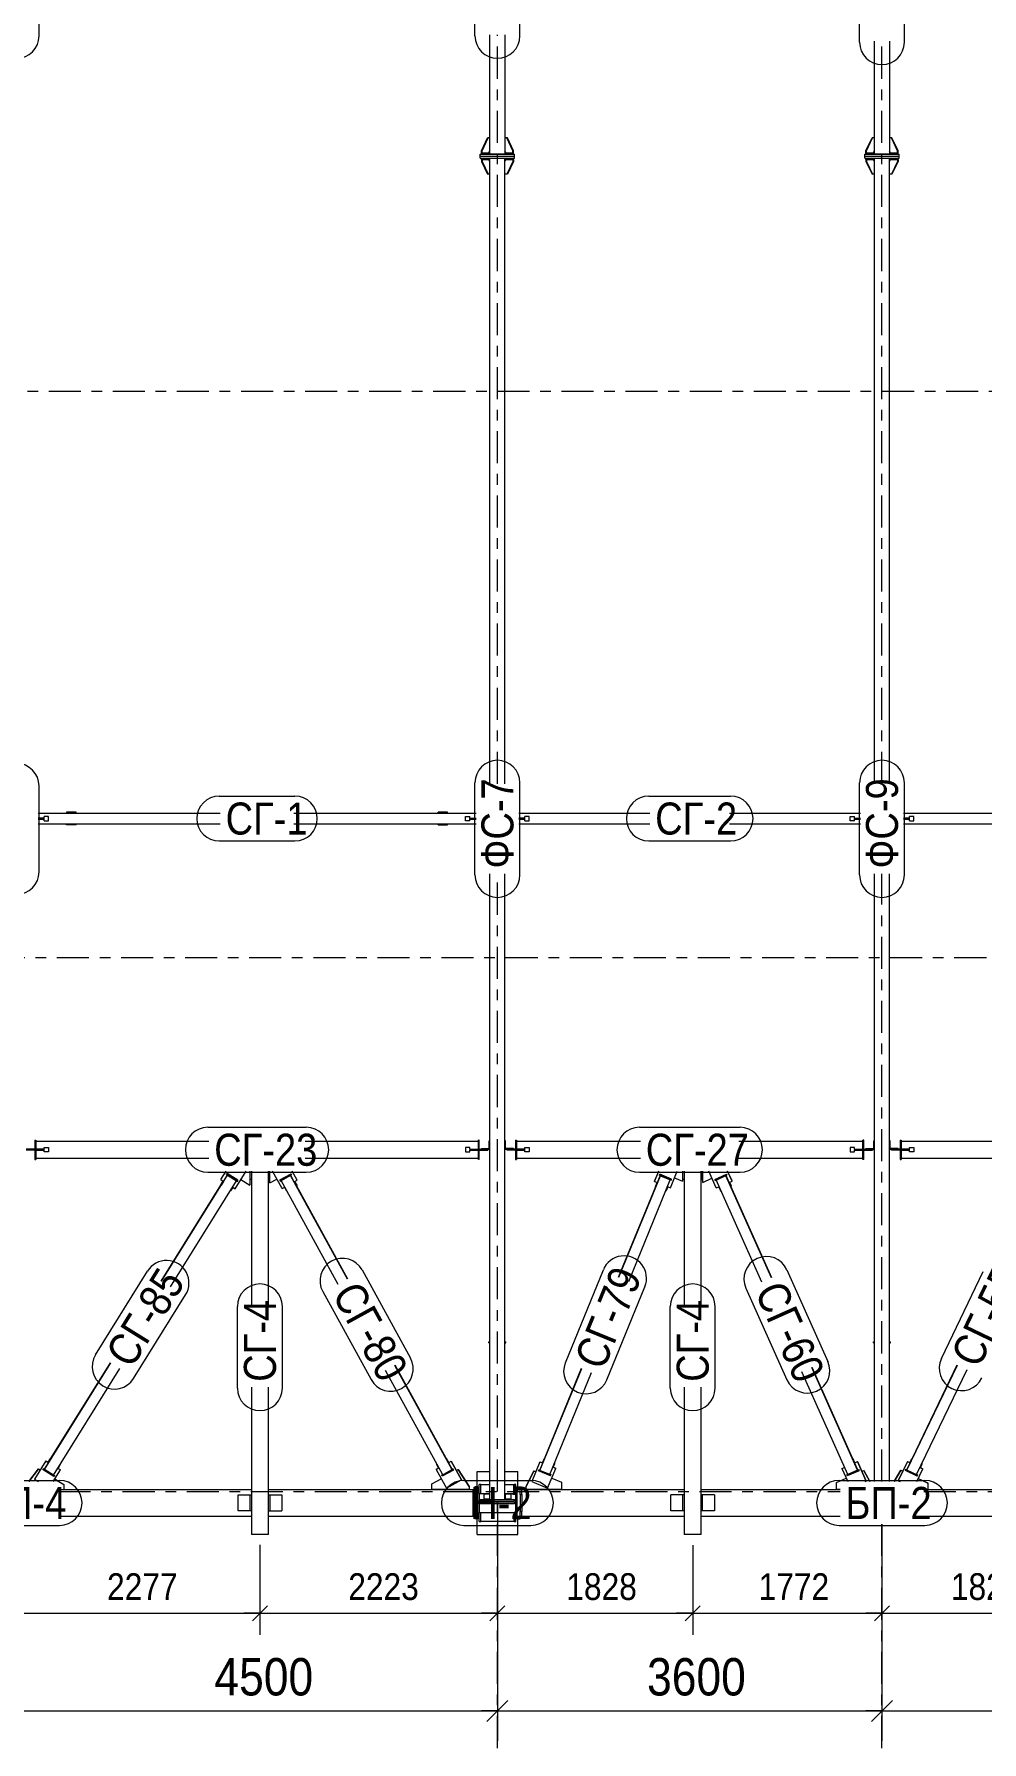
# Model space of a CAD drawing. Header units: millimetres. Extents: x -59 to 782, y -224 to 370.
# Drawn here: x 46.6 to 135.3, y -23.4 to 136.4 of the extents above; entities that cross this region are included whole.
import ezdxf

# ---------------------------------------------------------------- set-up
doc = ezdxf.new("R2010")
doc.units = ezdxf.units.MM
doc.linetypes.add('XKITLINE00', pattern=[0])
doc.linetypes.add('XKITLINE03', pattern=[6, 3, -1, 1, -1])
for name, color, linetype, lineweight in [('Part', 2, 'Continuous', 0), ('PartMark', 3, 'Continuous', 0), ('S-GRID', 1, 'Continuous', 0), ('Z-DIMENSIONS', 1, 'Continuous', 0)]:
    doc.layers.add(name, color=color, linetype=linetype, lineweight=lineweight)
doc.styles.add('GOST type A', font='ARIAL.TTF')

msp = doc.modelspace()

# ---------------------------------------------------------------- linework, layer by layer
at = {"layer": 'Part', "linetype": 'XKITLINE00', "lineweight": 0}
for p, q in [((89.3, 125.2), (89.3, 136.36)), ((90.7, 136.36), (90.7, 125.2)), ((125.3, 125.2), (125.3, 135.77)), ((126.7, 135.77), (126.7, 125.2)), ((88.5, 125.5), (89.07, 126.7)), ((88.56, 125.5), (89.12, 126.7)), ((89.3, 126.7), (89.07, 126.7)), ((90.93, 126.7), (90.7, 126.7)), ((91.44, 125.5), (90.88, 126.7)), ((91.5, 125.5), (90.93, 126.7)), ((124.5, 125.5), (125.07, 126.7)), ((124.56, 125.5), (125.12, 126.7)), ((125.3, 126.7), (125.07, 126.7)), ((126.93, 126.7), (126.7, 126.7)), ((127.44, 125.5), (126.88, 126.7)), ((127.5, 125.5), (126.93, 126.7)), ((88.4, 125.2), (88.4, 125.2)), ((88.4, 125), (88.4, 125.2)), ((88.4, 125.2), (89.3, 125.2)), ((88.4, 125.2), (91.6, 125.2)), ((88.4, 124.8), (88.4, 125)), ((88.4, 125), (91.6, 125)), ((88.4, 125), (91.6, 125)), ((88.4, 124.8), (91.6, 124.8)), ((88.5, 125.3), (88.5, 125.5)), ((88.5, 125.5), (88.56, 125.5)), ((88.5, 125.2), (88.5, 125.3)), ((88.5, 125.3), (89.3, 125.3)), ((88.5, 124.7), (88.5, 124.8)), ((88.5, 124.7), (89.3, 124.7)), ((88.5, 124.7), (88.5, 124.5)), ((88.56, 125.3), (88.56, 125.5)), ((88.56, 124.7), (88.56, 124.5)), ((89.19, 125.3), (89.3, 125.46)), ((89.3, 124.54), (89.19, 124.7)), ((90.7, 125.2), (89.3, 125.2)), ((89.3, 66.25), (89.3, 124.8)), ((90.81, 125.3), (90.7, 125.46)), ((90.7, 125.3), (91.5, 125.3)), ((90.7, 125.2), (91.6, 125.2)), ((90.7, 66.25), (90.7, 124.8)), ((90.7, 124.7), (91.5, 124.7)), ((90.7, 124.54), (90.81, 124.7)), ((91.44, 125.3), (91.44, 125.5)), ((91.44, 125.5), (91.5, 125.5)), ((91.44, 124.7), (91.44, 124.5)), ((91.5, 125.3), (91.5, 125.5)), ((91.5, 125.2), (91.5, 125.3)), ((91.5, 124.7), (91.5, 124.8)), ((91.5, 124.7), (91.5, 124.5)), ((91.6, 125.2), (91.6, 125.2)), ((91.6, 125), (91.6, 125.2)), ((91.6, 124.8), (91.6, 125)), ((124.4, 125.2), (124.4, 125.2)), ((124.4, 125), (124.4, 125.2)), ((124.4, 125.2), (125.3, 125.2)), ((124.4, 125.2), (127.6, 125.2)), ((124.4, 125), (127.6, 125)), ((124.4, 124.8), (124.4, 125)), ((124.4, 125), (127.6, 125)), ((124.4, 124.8), (127.6, 124.8)), ((124.5, 125.3), (124.5, 125.5)), ((124.5, 125.5), (124.56, 125.5)), ((124.5, 125.2), (124.5, 125.3)), ((124.5, 125.3), (125.3, 125.3)), ((124.5, 124.7), (124.5, 124.8)), ((124.5, 124.7), (125.3, 124.7)), ((124.5, 124.7), (124.5, 124.5)), ((124.56, 125.3), (124.56, 125.5)), ((124.56, 124.7), (124.56, 124.5)), ((125.19, 125.3), (125.3, 125.46)), ((125.3, 124.54), (125.19, 124.7)), ((126.7, 125.2), (125.3, 125.2)), ((125.3, 66.25), (125.3, 124.8)), ((126.81, 125.3), (126.7, 125.46)), ((126.7, 125.3), (127.5, 125.3)), ((126.7, 125.2), (127.6, 125.2)), ((126.7, 66.25), (126.7, 124.8)), ((126.7, 124.7), (127.5, 124.7)), ((126.7, 124.54), (126.81, 124.7)), ((127.44, 125.3), (127.44, 125.5)), ((127.44, 125.5), (127.5, 125.5)), ((127.44, 124.7), (127.44, 124.5)), ((127.5, 125.3), (127.5, 125.5)), ((127.5, 125.2), (127.5, 125.3)), ((127.5, 124.7), (127.5, 124.8)), ((127.5, 124.7), (127.5, 124.5)), ((127.6, 125.2), (127.6, 125.2)), ((127.6, 125), (127.6, 125.2)), ((127.6, 124.8), (127.6, 125)), ((88.5, 124.5), (88.56, 124.5)), ((88.5, 124.5), (89.07, 123.3)), ((88.56, 124.5), (89.12, 123.3)), ((89.3, 123.3), (89.07, 123.3)), ((90.93, 123.3), (90.7, 123.3)), ((91.44, 124.5), (90.88, 123.3)), ((91.5, 124.5), (90.93, 123.3)), ((91.44, 124.5), (91.5, 124.5)), ((124.5, 124.5), (124.56, 124.5)), ((124.5, 124.5), (125.07, 123.3)), ((124.56, 124.5), (125.12, 123.3)), ((125.3, 123.3), (125.07, 123.3)), ((126.93, 123.3), (126.7, 123.3)), ((127.44, 124.5), (126.88, 123.3)), ((127.5, 124.5), (126.93, 123.3)), ((127.44, 124.5), (127.5, 124.5)), ((47, 63.5), (64.06, 63.5)), ((47, 63.05), (47.58, 63.05)), ((47.58, 63.04), (47, 63.04)), ((47.58, 62.96), (47, 62.96)), ((47, 62.95), (47.58, 62.95)), ((47, 62.5), (64.06, 62.5)), ((47.98, 63.2), (47.58, 63.2)), ((47.58, 63.04), (47.58, 63.2)), ((47.58, 62.96), (47.58, 63.04)), ((47.58, 62.8), (47.58, 62.96)), ((47.58, 62.8), (47.98, 62.8)), ((47.98, 62.8), (47.98, 63.2)), ((50.56, 63.6), (49.66, 63.6)), ((49.66, 63.6), (49.66, 63.5)), ((49.66, 62.4), (49.66, 62.5)), ((50.56, 62.4), (49.66, 62.4)), ((50.51, 63.5), (50.51, 63.6)), ((50.51, 62.4), (50.51, 62.5)), ((50.56, 63.5), (50.56, 63.6)), ((50.56, 62.4), (50.56, 62.5)), ((70.94, 63.5), (88, 63.5)), ((70.94, 62.5), (88, 62.5)), ((85.34, 63.6), (84.44, 63.6)), ((84.44, 63.5), (84.44, 63.6)), ((84.44, 62.4), (84.44, 62.5)), ((84.44, 62.4), (85.34, 62.4)), ((84.49, 63.5), (84.49, 63.6)), ((84.49, 62.4), (84.49, 62.5)), ((85.34, 63.5), (85.34, 63.6)), ((85.34, 62.4), (85.34, 62.5)), ((87.02, 62.8), (87.02, 63.2)), ((87.02, 63.2), (87.42, 63.2)), ((87.42, 62.8), (87.02, 62.8)), ((87.42, 63.04), (87.42, 63.2)), ((87.42, 63.05), (88, 63.05)), ((87.42, 63.04), (87.42, 62.96)), ((87.42, 63.04), (88, 63.04)), ((87.42, 62.8), (87.42, 62.96)), ((87.42, 62.96), (88, 62.96)), ((87.42, 62.95), (88, 62.95)), ((92, 63.5), (104.27, 63.5)), ((92, 63.05), (92.58, 63.05)), ((92.58, 63.04), (92, 63.04)), ((92.58, 62.96), (92, 62.96)), ((92, 62.95), (92.58, 62.95)), ((92, 62.5), (104.27, 62.5)), ((92.98, 63.2), (92.58, 63.2)), ((92.58, 63.04), (92.58, 63.2)), ((92.58, 62.96), (92.58, 63.04)), ((92.58, 62.8), (92.58, 62.96)), ((92.58, 62.8), (92.98, 62.8)), ((92.98, 62.8), (92.98, 63.2)), ((111.73, 63.5), (124, 63.5)), ((111.73, 62.5), (124, 62.5)), ((123.02, 62.8), (123.02, 63.2)), ((123.02, 63.2), (123.42, 63.2)), ((123.42, 62.8), (123.02, 62.8)), ((123.42, 63.04), (123.42, 63.2)), ((123.42, 63.05), (124, 63.05)), ((123.42, 63.04), (123.42, 62.96)), ((123.42, 63.04), (124, 63.04)), ((123.42, 62.96), (124, 62.96)), ((123.42, 62.8), (123.42, 62.96)), ((123.42, 62.95), (124, 62.95)), ((128, 63.5), (140.27, 63.5)), ((128, 63.05), (128.58, 63.05)), ((128.58, 63.04), (128, 63.04)), ((128.58, 62.96), (128, 62.96)), ((128, 62.95), (128.58, 62.95)), ((128, 62.5), (140.27, 62.5)), ((128.98, 63.2), (128.58, 63.2)), ((128.58, 63.04), (128.58, 63.2)), ((128.58, 62.96), (128.58, 63.04)), ((128.58, 62.8), (128.58, 62.96)), ((128.58, 62.8), (128.98, 62.8)), ((128.98, 62.8), (128.98, 63.2)), ((89.3, -0.74), (89.3, 57.82)), ((90.7, -0.74), (90.7, 57.82)), ((125.3, 0.94), (125.3, 57.82)), ((126.7, 0.94), (126.7, 57.82)), ((47.58, 32.04), (45.9, 32.04)), ((46.7, 32.9), (46.7, 32.04)), ((46.7, 32.9), (46.78, 32.9)), ((46.7, 32.04), (46.78, 32.04)), ((46.78, 32.9), (46.78, 32.04)), ((46.78, 32.8), (62.99, 32.8)), ((46.78, 32.05), (47.58, 32.05)), ((47.58, 32.2), (47.98, 32.2)), ((47.58, 32.04), (47.58, 32.2)), ((47.58, 31.96), (47.58, 32.04)), ((47.98, 32.2), (47.98, 31.8)), ((72.01, 32.8), (88.22, 32.8)), ((87.42, 32.2), (87.02, 32.2)), ((87.02, 32.2), (87.02, 31.8)), ((87.42, 32.04), (87.42, 32.2)), ((87.42, 32.05), (88.22, 32.05)), ((87.42, 32.04), (87.42, 31.96)), ((87.42, 32.04), (89.1, 32.04)), ((88.3, 32.9), (88.22, 32.9)), ((88.22, 32.04), (88.22, 32.9)), ((88.3, 32.04), (88.22, 32.04)), ((88.3, 32.04), (88.3, 32.9)), ((88.5, 32.04), (88.5, 32.11)), ((88.5, 32.11), (89.23, 32.11)), ((89.1, 32.04), (89.3, 32.04)), ((89.1, 32.04), (89.1, 31.96)), ((89.23, 32.11), (89.23, 32.84)), ((89.23, 32.84), (89.3, 32.84)), ((90.77, 32.84), (90.7, 32.84)), ((90.7, 32.04), (90.9, 32.04)), ((90.77, 32.11), (90.77, 32.84)), ((91.5, 32.11), (90.77, 32.11)), ((92.58, 32.04), (90.9, 32.04)), ((90.9, 31.96), (90.9, 32.04)), ((91.5, 32.04), (91.5, 32.11)), ((91.7, 32.9), (91.7, 32.04)), ((91.7, 32.9), (91.78, 32.9)), ((91.7, 32.04), (91.78, 32.04)), ((91.78, 32.9), (91.78, 32.04)), ((91.78, 32.8), (103.39, 32.8)), ((91.78, 32.05), (92.58, 32.05)), ((92.58, 32.2), (92.98, 32.2)), ((92.58, 32.04), (92.58, 32.2)), ((92.58, 31.96), (92.58, 32.04)), ((92.98, 32.2), (92.98, 31.8)), ((112.61, 32.8), (124.22, 32.8)), ((123.42, 32.2), (123.02, 32.2)), ((123.02, 32.2), (123.02, 31.8)), ((123.42, 32.04), (123.42, 32.2)), ((123.42, 32.05), (124.22, 32.05)), ((123.42, 32.04), (123.42, 31.96)), ((123.42, 32.04), (125.1, 32.04)), ((124.3, 32.9), (124.22, 32.9)), ((124.22, 32.04), (124.22, 32.9)), ((124.3, 32.04), (124.22, 32.04)), ((124.3, 32.04), (124.3, 32.9)), ((124.5, 32.04), (124.5, 32.11)), ((124.5, 32.11), (125.23, 32.11)), ((125.1, 32.04), (125.3, 32.04)), ((125.1, 32.04), (125.1, 31.96)), ((125.23, 32.11), (125.23, 32.84)), ((125.23, 32.84), (125.3, 32.84)), ((126.77, 32.84), (126.7, 32.84)), ((126.7, 32.04), (126.9, 32.04)), ((126.77, 32.11), (126.77, 32.84)), ((127.5, 32.11), (126.77, 32.11)), ((128.58, 32.04), (126.9, 32.04)), ((126.9, 31.96), (126.9, 32.04)), ((127.5, 32.04), (127.5, 32.11)), ((127.7, 32.9), (127.7, 32.04)), ((127.7, 32.9), (127.78, 32.9)), ((127.7, 32.04), (127.78, 32.04)), ((127.78, 32.9), (127.78, 32.04)), ((127.78, 32.8), (139.39, 32.8)), ((127.78, 32.05), (128.58, 32.05)), ((128.58, 32.2), (128.98, 32.2)), ((128.58, 32.04), (128.58, 32.2)), ((128.58, 31.96), (128.58, 32.04)), ((128.98, 32.2), (128.98, 31.8)), ((47.58, 31.96), (45.9, 31.96)), ((46.7, 31.96), (46.7, 31.1)), ((46.7, 31.96), (46.78, 31.96)), ((46.7, 31.1), (46.78, 31.1)), ((46.78, 31.96), (46.78, 31.1)), ((46.78, 31.95), (47.58, 31.95)), ((46.78, 31.2), (62.99, 31.2)), ((47.58, 31.8), (47.58, 31.96)), ((47.98, 31.8), (47.58, 31.8)), ((72.01, 31.2), (88.22, 31.2)), ((87.02, 31.8), (87.42, 31.8)), ((87.42, 31.8), (87.42, 31.96)), ((87.42, 31.96), (89.1, 31.96)), ((87.42, 31.95), (88.22, 31.95)), ((88.3, 31.96), (88.22, 31.96)), ((88.22, 31.1), (88.22, 31.96)), ((88.3, 31.1), (88.22, 31.1)), ((88.3, 31.1), (88.3, 31.96)), ((92.58, 31.96), (90.9, 31.96)), ((91.7, 31.96), (91.7, 31.1)), ((91.7, 31.96), (91.78, 31.96)), ((91.7, 31.1), (91.78, 31.1)), ((91.78, 31.96), (91.78, 31.1)), ((91.78, 31.95), (92.58, 31.95)), ((91.78, 31.2), (103.39, 31.2)), ((92.58, 31.8), (92.58, 31.96)), ((92.98, 31.8), (92.58, 31.8)), ((112.61, 31.2), (124.22, 31.2)), ((123.02, 31.8), (123.42, 31.8)), ((123.42, 31.8), (123.42, 31.96)), ((123.42, 31.96), (125.1, 31.96)), ((123.42, 31.95), (124.22, 31.95)), ((124.3, 31.96), (124.22, 31.96)), ((124.22, 31.1), (124.22, 31.96)), ((124.3, 31.1), (124.22, 31.1)), ((124.3, 31.1), (124.3, 31.96)), ((128.58, 31.96), (126.9, 31.96)), ((127.7, 31.96), (127.7, 31.1)), ((127.7, 31.96), (127.78, 31.96)), ((127.7, 31.1), (127.78, 31.1)), ((127.78, 31.96), (127.78, 31.1)), ((127.78, 31.95), (128.58, 31.95)), ((127.78, 31.2), (139.39, 31.2)), ((128.58, 31.8), (128.58, 31.96)), ((128.98, 31.8), (128.58, 31.8)), ((58.56, 19.7), (64.73, 29.62)), ((59.41, 19.17), (65.58, 29.09)), ((64.1, 29.2), (64.6, 30)), ((64.1, 29.2), (64.6, 30)), ((64.1, 29.2), (64.35, 29.04)), ((64.1, 29.2), (64.1, 29.2)), ((64.31, 29.06), (64.11, 28.74)), ((64.11, 28.71), (64.32, 29.05)), ((64.35, 29.03), (64.14, 28.69)), ((64.32, 29.06), (64.32, 29.05)), ((64.32, 29.05), (64.35, 29.03)), ((64.35, 29.04), (64.72, 29.63)), ((64.35, 29.03), (64.35, 29.04)), ((64.65, 29.7), (64.69, 29.77)), ((64.69, 29.74), (64.65, 29.67)), ((64.65, 29.67), (64.65, 29.7)), ((64.65, 29.67), (65.67, 29.04)), ((65.71, 29.14), (64.69, 29.77)), ((64.69, 29.77), (64.69, 29.74)), ((64.69, 29.74), (65.71, 29.11)), ((65.46, 28.35), (66.48, 30)), ((65.67, 29.04), (65.71, 29.11)), ((65.71, 29.11), (65.71, 29.14)), ((65.99, 29.21), (66.84, 28.68)), ((66.84, 30), (66.84, 28.68)), ((66.85, 29.2), (66.85, 30)), ((66.97, 29.2), (66.85, 29.2)), ((66.97, 30), (66.97, 17.24)), ((68.57, 17.24), (68.57, 30)), ((68.57, 29.2), (68.69, 29.2)), ((68.69, 29.2), (68.69, 30)), ((68.71, 28.9), (68.71, 30)), ((68.71, 28.9), (69.36, 29.25)), ((69.84, 28.38), (68.95, 30)), ((69.63, 29.17), (70.69, 29.75)), ((69.63, 29.14), (70.69, 29.71)), ((69.63, 29.17), (69.63, 29.14)), ((69.63, 29.14), (69.67, 29.07)), ((69.67, 29.07), (70.73, 29.64)), ((75.09, 19.4), (69.76, 29.12)), ((75.97, 19.88), (70.64, 29.6)), ((70.98, 29), (70.65, 29.6)), ((70.69, 29.71), (70.69, 29.75)), ((70.69, 29.75), (70.73, 29.68)), ((70.73, 29.64), (70.69, 29.71)), ((70.73, 29.64), (70.73, 29.68)), ((71.25, 29.15), (70.78, 30)), ((71.25, 29.14), (70.78, 30)), ((70.98, 29), (71.25, 29.14)), ((70.98, 28.99), (71.02, 29.01)), ((70.98, 29), (70.98, 28.99)), ((70.98, 28.99), (71.18, 28.64)), ((71.02, 29.02), (71.21, 28.68)), ((71.02, 29.01), (71.02, 29.02)), ((71.21, 28.66), (71.02, 29.01)), ((71.25, 29.14), (71.25, 29.15)), ((101.37, 20.06), (105.26, 29.56)), ((102.3, 19.68), (106.18, 29.19)), ((104.71, 29.04), (105.1, 30)), ((104.71, 29.05), (105.1, 30)), ((104.71, 29.05), (104.71, 29.04)), ((104.71, 29.04), (104.99, 28.93)), ((104.94, 28.95), (104.8, 28.59)), ((104.8, 28.57), (104.95, 28.94)), ((104.99, 28.92), (104.84, 28.55)), ((104.95, 28.95), (104.95, 28.94)), ((104.95, 28.94), (104.99, 28.92)), ((104.99, 28.93), (105.25, 29.57)), ((104.99, 28.92), (104.99, 28.93)), ((105.02, 30), (105.09, 29.97)), ((105.17, 29.63), (105.2, 29.71)), ((105.2, 29.68), (105.17, 29.6)), ((105.17, 29.6), (105.17, 29.63)), ((105.17, 29.6), (106.28, 29.15)), ((106.31, 29.26), (105.2, 29.71)), ((105.2, 29.71), (105.2, 29.68)), ((105.2, 29.68), (106.31, 29.22)), ((106.19, 28.44), (106.83, 30)), ((106.28, 29.15), (106.31, 29.22)), ((106.31, 29.22), (106.31, 29.26)), ((106.57, 29.37), (107.34, 29.06)), ((107.34, 30), (107.34, 29.06)), ((107.35, 29.2), (107.35, 30)), ((107.47, 29.2), (107.35, 29.2)), ((107.47, 30), (107.47, 17.24)), ((109.07, 17.24), (109.07, 30)), ((109.07, 29.2), (109.19, 29.2)), ((109.19, 29.2), (109.19, 30)), ((109.22, 28.95), (109.22, 30)), ((109.22, 28.95), (110.08, 29.33)), ((110.49, 28.42), (109.79, 30)), ((110.35, 29.23), (111.45, 29.72)), ((110.35, 29.2), (111.45, 29.69)), ((110.35, 29.23), (110.35, 29.2)), ((110.35, 29.2), (110.38, 29.12)), ((110.38, 29.12), (111.48, 29.61)), ((114.75, 19.6), (110.48, 29.17)), ((115.67, 20.01), (111.39, 29.57)), ((111.68, 28.95), (111.4, 29.58)), ((111.45, 29.69), (111.45, 29.72)), ((111.45, 29.72), (111.48, 29.65)), ((111.48, 29.61), (111.45, 29.69)), ((111.48, 29.61), (111.48, 29.65)), ((111.96, 29.08), (111.54, 30)), ((111.96, 29.07), (111.54, 30)), ((111.55, 29.99), (111.58, 30)), ((111.68, 28.95), (111.96, 29.07)), ((111.68, 28.94), (111.72, 28.96)), ((111.68, 28.95), (111.68, 28.94)), ((111.68, 28.94), (111.84, 28.57)), ((111.72, 28.97), (111.88, 28.61)), ((111.88, 28.59), (111.72, 28.96)), ((111.72, 28.96), (111.72, 28.96)), ((111.96, 29.07), (111.96, 29.08)), ((58.53, 19.71), (64.12, 28.7)), ((64.11, 28.74), (64.11, 28.71)), ((64.11, 28.71), (64.14, 28.69)), ((65, 28.16), (65.03, 28.14)), ((65.24, 28.48), (65.03, 28.14)), ((65.21, 28.5), (65.24, 28.48)), ((65.22, 28.51), (65.46, 28.35)), ((65.24, 28.48), (65.24, 28.49)), ((69.84, 28.38), (70.1, 28.51)), ((70.07, 28.49), (70.1, 28.51)), ((70.07, 28.5), (70.07, 28.49)), ((70.07, 28.49), (70.26, 28.14)), ((70.26, 28.14), (70.29, 28.16)), ((71.18, 28.64), (71.21, 28.66)), ((76, 19.9), (71.19, 28.65)), ((71.21, 28.68), (71.21, 28.66)), ((101.35, 20.07), (104.82, 28.56)), ((104.8, 28.59), (104.8, 28.57)), ((104.8, 28.57), (104.84, 28.55)), ((105.77, 28.17), (105.8, 28.16)), ((105.95, 28.53), (105.8, 28.16)), ((105.92, 28.55), (106.19, 28.44)), ((105.92, 28.54), (105.95, 28.53)), ((105.95, 28.53), (105.95, 28.54)), ((110.49, 28.42), (110.76, 28.54)), ((110.73, 28.52), (110.76, 28.53)), ((110.73, 28.52), (110.89, 28.15)), ((110.73, 28.52), (110.73, 28.52)), ((110.89, 28.15), (110.92, 28.16)), ((111.84, 28.57), (111.88, 28.59)), ((115.69, 20.02), (111.86, 28.58)), ((111.88, 28.61), (111.88, 28.59)), ((89.2, 13.93), (89.2, 14.01)), ((89.2, 14.01), (89.3, 14.01)), ((89.2, 13.93), (89.3, 13.93)), ((90.7, 14.01), (90.8, 14.01)), ((90.7, 13.93), (90.8, 13.93)), ((90.8, 13.93), (90.8, 14.01)), ((125.2, 13.93), (125.2, 14.01)), ((125.2, 14.01), (125.3, 14.01)), ((125.2, 13.93), (125.3, 13.93)), ((126.7, 14.01), (126.8, 14.01)), ((126.7, 13.93), (126.8, 13.93)), ((126.8, 13.93), (126.8, 14.01)), ((47.6, 2.08), (53.8, 12.05)), ((48.18, 3.07), (53.78, 12.06)), ((48.45, 1.55), (54.65, 11.52)), ((84.88, 1.57), (79.52, 11.33)), ((85.75, 2.05), (80.4, 11.82)), ((85.22, 3.07), (80.42, 11.83)), ((93.98, 1.98), (97.89, 11.54)), ((94.4, 3.06), (97.87, 11.55)), ((122.81, 1.59), (118.51, 11.21)), ((123.72, 2), (119.42, 11.62)), ((123.27, 3.07), (119.45, 11.63)), ((128.34, 2.02), (133.06, 11.85)), ((128.81, 3.07), (133.04, 11.86)), ((129.24, 1.59), (133.96, 11.42)), ((66.97, 9.78), (66.97, -3.97)), ((68.57, -3.97), (68.57, 9.78)), ((94.91, 1.6), (98.82, 11.16)), ((107.47, 9.78), (107.47, -3.97)), ((109.07, -3.97), (109.07, 9.78)), ((47.03, 2.14), (46.15, 0.94)), ((46.15, 0.94), (47.03, 2.13)), ((47.73, 2.88), (46.67, 1.18)), ((47.73, 2.87), (46.67, 1.17)), ((47.03, 2.14), (47.2, 2.03)), ((47.03, 2.13), (47.03, 2.14)), ((47.03, 2.13), (47.2, 2.03)), ((47.48, 2.09), (47.52, 2.15)), ((47.48, 2.05), (47.52, 2.12)), ((47.48, 2.05), (47.48, 2.09)), ((48.49, 1.42), (47.48, 2.05)), ((47.52, 2.12), (47.52, 2.15)), ((47.52, 2.15), (47.6, 2.1)), ((48.54, 1.49), (47.52, 2.12)), ((47.6, 2.1), (47.98, 2.71)), ((47.6, 2.1), (47.6, 2.08)), ((47.6, 2.08), (48.45, 1.55)), ((47.73, 2.88), (47.95, 2.74)), ((47.73, 2.87), (47.73, 2.88)), ((47.73, 2.87), (47.95, 2.73)), ((47.95, 2.75), (48.16, 3.09)), ((48.16, 3.06), (47.95, 2.72)), ((47.95, 2.72), (47.95, 2.75)), ((47.95, 2.72), (47.98, 2.7)), ((47.98, 2.7), (48.19, 3.04)), ((48.19, 3.07), (48.16, 3.09)), ((48.16, 3.09), (48.16, 3.06)), ((48.19, 3.04), (48.16, 3.06)), ((48.19, 3.04), (48.19, 3.07)), ((48.41, 0.94), (49.09, 2.03)), ((48.84, 2.17), (48.87, 2.16)), ((48.87, 2.16), (49.08, 2.5)), ((48.87, 2.17), (49.09, 2.03)), ((48.87, 2.16), (49.09, 2.03)), ((49.08, 2.5), (49.05, 2.51)), ((49.08, 2.52), (49.06, 2.53)), ((49.08, 2.5), (49.08, 2.52)), ((49.09, 2.03), (49.09, 2.03)), ((84.27, 2.08), (84.49, 2.21)), ((84.27, 2.09), (84.49, 2.21)), ((84.27, 2.09), (84.27, 2.08)), ((84.27, 2.08), (85.23, 0.33)), ((84.3, 2.57), (84.32, 2.58)), ((84.3, 2.57), (84.3, 2.55)), ((84.3, 2.55), (84.33, 2.56)), ((84.3, 2.55), (84.5, 2.2)), ((84.5, 2.2), (84.52, 2.21)), ((85.84, 2.09), (84.79, 1.52)), ((85.88, 2.02), (84.83, 1.45)), ((85.75, 2.05), (84.88, 1.57)), ((85.22, 3.07), (85.25, 3.09)), ((85.25, 3.07), (85.22, 3.05)), ((85.22, 3.07), (85.22, 3.05)), ((85.22, 3.05), (85.41, 2.7)), ((85.44, 2.74), (85.25, 3.09)), ((85.25, 3.09), (85.25, 3.07)), ((85.44, 2.72), (85.25, 3.07)), ((85.44, 2.72), (85.41, 2.7)), ((85.41, 2.7), (85.75, 2.08)), ((85.44, 2.73), (85.67, 2.85)), ((85.44, 2.73), (85.67, 2.85)), ((85.44, 2.74), (85.44, 2.72)), ((85.67, 2.85), (85.67, 2.85)), ((86.63, 1.1), (85.67, 2.85)), ((85.67, 2.85), (86.63, 1.1)), ((85.75, 2.08), (85.84, 2.12)), ((85.75, 2.08), (85.75, 2.05)), ((85.88, 2.05), (85.84, 2.12)), ((85.84, 2.12), (85.84, 2.09)), ((85.88, 2.02), (85.84, 2.09)), ((85.88, 2.02), (85.88, 2.05)), ((86.15, 1.98), (86.33, 2.08)), ((86.15, 1.98), (86.33, 2.08)), ((87.36, 0.49), (86.33, 2.08)), ((86.33, 2.08), (86.33, 2.08)), ((86.33, 2.08), (87.36, 0.49)), ((88.1, 0.44), (88.1, 1.88)), ((88.1, 1.88), (89.3, 1.88)), ((90.7, 1.88), (91.9, 1.88)), ((91.9, 0.44), (91.9, 1.88)), ((93.41, 1.94), (92.7, 0.49)), ((92.7, 0.49), (93.41, 1.94)), ((93.98, 2.79), (93.22, 0.94)), ((93.98, 2.78), (93.22, 0.94)), ((93.41, 1.94), (93.6, 1.87)), ((93.41, 1.94), (93.41, 1.94)), ((93.41, 1.94), (93.6, 1.86)), ((93.86, 1.97), (93.89, 2.04)), ((93.86, 1.94), (93.89, 2.01)), ((93.86, 1.94), (93.86, 1.97)), ((94.97, 1.48), (93.86, 1.94)), ((93.89, 2.01), (93.89, 2.04)), ((93.89, 2.04), (93.98, 2.01)), ((95, 1.56), (93.89, 2.01)), ((93.98, 2.79), (94.22, 2.69)), ((93.98, 2.78), (93.98, 2.79)), ((93.98, 2.78), (94.22, 2.69)), ((93.98, 2), (94.25, 2.66)), ((93.98, 2), (93.98, 1.98)), ((93.98, 1.98), (94.91, 1.6)), ((94.22, 2.7), (94.37, 3.07)), ((94.37, 3.05), (94.22, 2.68)), ((94.22, 2.68), (94.22, 2.7)), ((94.22, 2.68), (94.25, 2.66)), ((94.25, 2.66), (94.41, 3.03)), ((94.41, 3.05), (94.37, 3.07)), ((94.37, 3.07), (94.37, 3.05)), ((94.41, 3.03), (94.37, 3.05)), ((94.41, 3.03), (94.41, 3.05)), ((94.7, 0.33), (95.46, 2.18)), ((94.92, 1.62), (95, 1.59)), ((95.19, 2.28), (95.22, 2.27)), ((95.22, 2.27), (95.37, 2.64)), ((95.22, 2.28), (95.46, 2.18)), ((95.22, 2.28), (95.46, 2.19)), ((95.37, 2.64), (95.34, 2.65)), ((95.37, 2.66), (95.35, 2.67)), ((95.37, 2.64), (95.37, 2.66)), ((95.46, 2.18), (95.46, 2.19)), ((122.24, 2.15), (122.48, 2.26)), ((122.24, 2.16), (122.48, 2.26)), ((122.24, 2.16), (122.24, 2.15)), ((122.24, 2.15), (122.79, 0.94)), ((122.32, 2.64), (122.34, 2.65)), ((122.32, 2.64), (122.32, 2.62)), ((122.32, 2.62), (122.35, 2.63)), ((122.32, 2.62), (122.48, 2.25)), ((122.48, 2.25), (122.51, 2.26)), ((123.82, 2.04), (122.72, 1.55)), ((122.72, 1.58), (122.8, 1.62)), ((123.85, 1.96), (122.75, 1.47)), ((123.72, 2), (122.81, 1.59)), ((123.27, 3.06), (123.3, 3.08)), ((123.3, 3.06), (123.27, 3.04)), ((123.27, 3.06), (123.27, 3.04)), ((123.27, 3.04), (123.43, 2.67)), ((123.47, 2.71), (123.3, 3.08)), ((123.3, 3.08), (123.3, 3.06)), ((123.47, 2.69), (123.3, 3.06)), ((123.47, 2.69), (123.43, 2.67)), ((123.43, 2.68), (123.72, 2.03)), ((123.47, 2.7), (123.7, 2.81)), ((123.47, 2.7), (123.7, 2.81)), ((123.47, 2.71), (123.47, 2.69)), ((123.7, 2.81), (123.7, 2.81)), ((124.52, 0.98), (123.7, 2.81)), ((123.7, 2.81), (124.52, 0.99)), ((123.72, 2.03), (123.82, 2.07)), ((123.72, 2.03), (123.72, 2)), ((123.85, 2), (123.82, 2.07)), ((123.82, 2.07), (123.82, 2.04)), ((123.85, 1.96), (123.82, 2.04)), ((123.85, 1.96), (123.85, 2)), ((124.11, 1.9), (124.3, 1.99)), ((124.11, 1.9), (124.3, 1.98)), ((124.86, 0.94), (124.3, 1.99)), ((124.3, 1.99), (124.3, 1.98)), ((124.3, 1.98), (124.85, 0.94)), ((127.77, 2.02), (127.15, 0.94)), ((127.15, 0.94), (127.77, 2.01)), ((128.38, 2.83), (127.51, 1.03)), ((128.38, 2.82), (127.51, 1.02)), ((127.77, 2.02), (127.95, 1.93)), ((127.77, 2.01), (127.77, 2.02)), ((127.77, 2.01), (127.95, 1.93)), ((128.21, 2.02), (128.25, 2.09)), ((128.21, 1.98), (128.25, 2.05)), ((128.21, 1.98), (128.21, 2.02)), ((129.29, 1.46), (128.21, 1.98)), ((128.25, 2.05), (128.25, 2.09)), ((128.25, 2.09), (128.34, 2.04)), ((129.33, 1.54), (128.25, 2.05)), ((128.34, 2.04), (128.65, 2.69)), ((128.34, 2.04), (128.34, 2.02)), ((128.34, 2.02), (129.24, 1.59)), ((128.38, 2.83), (128.61, 2.71)), ((128.38, 2.82), (128.38, 2.83)), ((128.38, 2.82), (128.61, 2.71)), ((128.61, 2.72), (128.79, 3.08)), ((128.79, 3.06), (128.61, 2.7)), ((128.61, 2.7), (128.61, 2.72)), ((128.61, 2.7), (128.65, 2.68)), ((128.65, 2.68), (128.82, 3.04)), ((128.82, 3.07), (128.79, 3.08)), ((128.79, 3.08), (128.79, 3.06)), ((128.82, 3.04), (128.79, 3.06)), ((128.82, 3.04), (128.82, 3.07)), ((129.25, 0.94), (129.82, 2.13)), ((129.25, 1.61), (129.33, 1.57)), ((129.56, 2.25), (129.59, 2.23)), ((129.59, 2.23), (129.76, 2.59)), ((129.59, 2.25), (129.82, 2.14)), ((129.59, 2.24), (129.82, 2.13)), ((129.76, 2.59), (129.73, 2.61)), ((129.76, 2.62), (129.74, 2.63)), ((129.76, 2.59), (129.76, 2.62)), ((129.82, 2.13), (129.82, 2.14)), ((46.67, 1.17), (46.67, 1.18)), ((46.67, 1.17), (47.05, 0.94)), ((48.46, 1.57), (48.54, 1.52)), ((48.49, 1.42), (48.54, 1.49)), ((48.54, 1.52), (48.54, 1.49)), ((48.56, 1.19), (49.41, 0.66)), ((48.56, 1.18), (49.41, 0.66)), ((48.92, 0.19), (66.97, 0.19)), ((49.41, 0.66), (49.41, 0.66)), ((49.41, 0.66), (49.41, 0.19)), ((68.57, 0.19), (87.72, 0.19)), ((83.87, 0.74), (84.74, 1.21)), ((83.87, 0.73), (84.75, 1.21)), ((83.87, 0.73), (83.87, 0.74)), ((83.87, 0.19), (83.87, 0.73)), ((87.36, 0.19), (83.87, 0.19)), ((84.79, 1.55), (84.87, 1.59)), ((84.79, 1.52), (84.79, 1.55)), ((84.83, 1.45), (84.79, 1.52)), ((85.23, 0.33), (86.63, 1.1)), ((86.63, 1.1), (86.63, 1.1)), ((87.36, 0.49), (87.36, 0.49)), ((87.36, 0.49), (87.36, 0.19)), ((87.72, -0.26), (87.72, 0.19)), ((88.18, 0.44), (87.88, 0.44)), ((87.88, -0.26), (87.88, 0.44)), ((88.18, -2.56), (88.18, 0.44)), ((88.44, 0.68), (88.29, 0.68)), ((88.29, -0.16), (88.29, 0.68)), ((88.44, -0.16), (88.44, 0.68)), ((88.45, 0.68), (89.3, 0.68)), ((88.45, -0.16), (88.45, 0.68)), ((90.7, 0.68), (91.55, 0.68)), ((91.55, -0.16), (91.55, 0.68)), ((91.71, 0.68), (91.56, 0.68)), ((91.56, 0.68), (91.56, -0.16)), ((91.71, -0.16), (91.71, 0.68)), ((91.82, 0.44), (91.82, -2.56)), ((91.82, 0.44), (92.12, 0.44)), ((92.12, -0.26), (92.12, 0.44)), ((92.28, 0.19), (107.47, 0.19)), ((92.28, -0.26), (92.28, 0.19)), ((92.7, 0.49), (92.7, 0.49)), ((92.7, 0.19), (92.7, 0.49)), ((96.01, 0.19), (92.7, 0.19)), ((93.22, 0.94), (94.7, 0.33)), ((93.22, 0.94), (93.22, 0.94)), ((94.97, 1.48), (95, 1.56)), ((95, 1.59), (95, 1.56)), ((95.08, 1.26), (96.01, 0.89)), ((95.08, 1.26), (96.01, 0.88)), ((96.01, 0.88), (96.01, 0.89)), ((96.01, 0.88), (96.01, 0.19)), ((109.07, 0.19), (122.08, 0.19)), ((121.74, 0.85), (122.65, 1.25)), ((121.74, 0.84), (122.65, 1.25)), ((121.74, 0.84), (121.74, 0.85)), ((121.74, 0.19), (121.74, 0.84)), ((122.08, 0.19), (121.74, 0.19)), ((122.72, 1.55), (122.72, 1.58)), ((122.75, 1.47), (122.72, 1.55)), ((124.42, 0.94), (124.52, 0.98)), ((124.52, 0.98), (124.52, 0.99)), ((127.51, 1.02), (127.51, 1.03)), ((127.51, 1.02), (127.69, 0.94)), ((129.29, 1.46), (129.33, 1.54)), ((129.33, 1.57), (129.33, 1.54)), ((129.39, 1.24), (130.29, 0.81)), ((129.39, 1.24), (130.29, 0.8)), ((129.92, 0.19), (143.47, 0.19)), ((130.29, 0.19), (129.92, 0.19)), ((130.29, 0.8), (130.29, 0.81)), ((130.29, 0.8), (130.29, 0.19)), ((65.72, -1.81), (65.72, -0.31)), ((65.72, -0.31), (66.97, -0.31)), ((66.85, -1.81), (66.85, -0.31)), ((68.57, -0.31), (68.69, -0.31)), ((68.69, -0.31), (68.69, -1.81)), ((68.69, -0.31), (69.82, -0.31)), ((69.82, -0.31), (69.82, -1.81)), ((87.88, -0.26), (87.72, -0.26)), ((87.72, -1.86), (87.72, -0.26)), ((87.88, -1.86), (87.88, -0.26)), ((88.18, -0.06), (88.29, -0.06)), ((88.29, -0.16), (89.3, -0.16)), ((88.29, -0.16), (88.29, -1.96)), ((88.4, -0.9), (88.4, -0.74)), ((88.4, -0.74), (91.6, -0.74)), ((88.4, -0.9), (91.6, -0.9)), ((91.6, -0.98), (88.4, -0.98)), ((88.4, -0.98), (88.4, -1.14)), ((91.6, -1.14), (88.4, -1.14)), ((88.75, -0.71), (88.75, -0.21)), ((88.75, -0.21), (89.25, -0.21)), ((89.25, -0.71), (88.75, -0.71)), ((89.25, -0.21), (89.25, -0.71)), ((90.7, -0.16), (91.71, -0.16)), ((90.75, -0.71), (90.75, -0.21)), ((90.75, -0.21), (91.25, -0.21)), ((91.25, -0.71), (90.75, -0.71)), ((91.25, -0.21), (91.25, -0.71)), ((91.6, -0.9), (91.6, -0.74)), ((91.6, -0.98), (91.6, -1.14)), ((91.71, -0.06), (91.82, -0.06)), ((91.71, -1.96), (91.71, -0.16)), ((92.12, -0.26), (92.12, -1.86)), ((92.12, -0.26), (92.28, -0.26)), ((92.28, -0.26), (92.28, -1.86)), ((106.22, -1.81), (106.22, -0.31)), ((107.35, -0.31), (106.22, -0.31)), ((107.35, -1.81), (107.35, -0.31)), ((107.47, -0.31), (107.35, -0.31)), ((110.32, -0.31), (109.07, -0.31)), ((109.19, -1.81), (109.19, -0.31)), ((110.32, -0.31), (110.32, -1.81)), ((48.92, -2.31), (66.97, -2.31)), ((66.97, -1.81), (65.72, -1.81)), ((68.57, -1.81), (68.69, -1.81)), ((68.57, -2.31), (87.72, -2.31)), ((68.69, -1.81), (69.82, -1.81)), ((87.72, -2.31), (87.72, -1.86)), ((87.88, -1.86), (87.72, -1.86)), ((87.88, -2.56), (87.88, -1.86)), ((88.18, -2.56), (87.88, -2.56)), ((88.1, -4), (88.1, -2.56)), ((88.18, -2.06), (88.29, -2.06)), ((88.29, -2.8), (88.29, -1.96)), ((88.29, -1.96), (91.71, -1.96)), ((88.29, -2.8), (88.44, -2.8)), ((88.44, -2.8), (88.44, -1.96)), ((88.45, -2.8), (88.45, -1.96)), ((91.55, -2.8), (88.45, -2.8)), ((91.55, -1.96), (91.55, -2.8)), ((91.56, -1.96), (91.56, -2.8)), ((91.56, -2.8), (91.71, -2.8)), ((91.71, -2.8), (91.71, -1.96)), ((91.71, -2.06), (91.82, -2.06)), ((91.82, -2.56), (92.12, -2.56)), ((91.9, -4), (91.9, -2.56)), ((92.12, -1.86), (92.28, -1.86)), ((92.12, -2.56), (92.12, -1.86)), ((92.28, -2.31), (92.28, -1.86)), ((92.28, -2.31), (107.47, -2.31)), ((107.35, -1.81), (106.22, -1.81)), ((107.47, -1.81), (107.35, -1.81)), ((110.32, -1.81), (109.07, -1.81)), ((109.07, -2.31), (122.08, -2.31)), ((129.92, -2.31), (143.47, -2.31)), ((66.97, -3.97), (68.57, -3.97)), ((67.01, -4.01), (67.01, -3.97)), ((68.53, -4.01), (67.01, -4.01)), ((68.53, -4.01), (68.53, -3.97)), ((68.54, -3.98), (68.53, -4.01)), ((68.54, -3.98), (68.54, -3.97)), ((88.1, -4), (91.9, -4)), ((107.47, -3.97), (109.07, -3.97)), ((107.51, -4.01), (107.51, -3.97)), ((109.03, -4.01), (107.51, -4.01)), ((109.03, -4.01), (109.03, -3.97)), ((109.04, -3.98), (109.03, -4.01)), ((109.04, -3.98), (109.04, -3.97))]:
    msp.add_line(p, q, dxfattribs=at)
at = {"layer": 'PartMark', "linetype": 'XKITLINE00', "lineweight": 0}
for p, q in [((123.9, 135.67), (123.9, 145.48)), ((128.1, 135.67), (128.1, 145.48)), ((47.1, 136.26), (47.1, 144.89)), ((87.9, 136.26), (87.9, 144.89)), ((92.1, 136.26), (92.1, 144.89)), ((47.1, 58.01), (47.1, 66.05)), ((87.9, 57.72), (87.9, 66.35)), ((92.1, 57.72), (92.1, 66.35)), ((123.9, 57.72), (123.9, 66.35)), ((128.1, 57.72), (128.1, 66.35)), ((63.96, 65.1), (71.04, 65.1)), ((104.17, 65.1), (111.83, 65.1)), ((63.96, 60.9), (71.04, 60.9)), ((104.17, 60.9), (111.83, 60.9)), ((62.89, 34.1), (72.11, 34.1)), ((103.29, 34.1), (112.71, 34.1)), ((62.89, 29.9), (72.11, 29.9)), ((103.29, 29.9), (112.71, 29.9)), ((52.37, 12.81), (57.24, 20.64)), ((77.33, 20.75), (81.86, 12.5)), ((96.36, 12.05), (99.92, 20.77)), ((117.09, 20.77), (120.94, 12.18)), ((131.56, 12.45), (135.47, 20.59)), ((55.94, 10.59), (60.81, 18.42)), ((73.65, 18.73), (78.18, 10.48)), ((100.25, 10.46), (103.81, 19.18)), ((113.26, 19.05), (117.1, 10.46)), ((65.67, 9.68), (65.67, 17.34)), ((69.87, 9.68), (69.87, 17.34)), ((106.18, 9.68), (106.18, 17.34)), ((110.38, 9.68), (110.38, 17.34)), ((40.98, 1.04), (49.02, 1.04)), ((86.86, 1.04), (93.14, 1.04)), ((121.98, 1.04), (130.02, 1.04)), ((40.98, -3.16), (49.02, -3.16)), ((86.86, -3.16), (93.14, -3.16)), ((121.98, -3.16), (130.02, -3.16))]:
    msp.add_line(p, q, dxfattribs=at)
for centre, start, end in [((45, 136.26), 180, 360), ((90, 136.26), 180, 0), ((126, 135.67), 180, 0), ((45, 66.05), 0, 180), ((90, 66.35), 0, 180), ((126, 66.35), 0, 180), ((63.96, 63), 90, 270), ((71.04, 63), 270, 90), ((104.17, 63), 90, 270), ((111.83, 63), 270, 90), ((45, 58.01), 180, 0), ((90, 57.72), 180, 0), ((126, 57.72), 180, 0), ((62.89, 32), 90, 270), ((72.11, 32), 270, 90), ((103.29, 32), 90, 270), ((112.71, 32), 270, 90), ((59.03, 19.53), 328.1228, 148.1228), ((75.49, 19.74), 28.7501, 208.7501), ((101.86, 19.97), 337.7716, 157.7716), ((115.18, 19.91), 24.1016, 204.1016), ((67.77, 17.34), 0, 180), ((108.28, 17.34), 0, 180), ((54.16, 11.7), 148.1228, 328.1228), ((80.02, 11.49), 208.7501, 28.7501), ((98.3, 11.26), 157.7716, 337.7716), ((119.02, 11.32), 204.1016, 24.1016), ((133.45, 11.55), 154.3415, 334.3415), ((67.77, 9.68), 180, 0), ((108.28, 9.68), 180, 360), ((49.02, -1.06), 269.9991, 89.9991), ((86.86, -1.06), 90, 270), ((93.14, -1.06), 270, 90), ((121.98, -1.06), 90, 270), ((130.02, -1.06), 270, 90)]:
    msp.add_arc(centre, 2.1, start, end, dxfattribs=at)
at = {"layer": 'S-GRID', "linetype": 'XKITLINE03', "lineweight": 0}
for p, q in [((90, 66.25), (90, 136.36)), ((126, 66.25), (126, 135.77)), ((-30, 103), (766.2, 103)), ((90, -30), (90, 57.82)), ((126, 0.94), (126, 57.82)), ((24.77, 50), (181.34, 50)), ((48.92, 0), (122.08, 0)), ((129.92, 0), (218.18, 0)), ((126, -30), (126, -3.06))]:
    msp.add_line(p, q, dxfattribs=at)
at = {"layer": 'Z-DIMENSIONS', "linetype": 'XKITLINE00', "lineweight": 0}
for p, q in [((90, -1), (90, -23.33)), ((90, -1), (90, -23.33)), ((126, -3.06), (126, -23.33)), ((126, -3.06), (126, -23.33)), ((126, -3.99), (126, -13.39)), ((126, -3.99), (126, -13.39)), ((67.77, -4.97), (67.77, -13.39)), ((67.77, -4.97), (67.77, -13.39)), ((90, -5), (90, -13.39)), ((90, -5), (90, -13.39)), ((108.28, -5), (108.28, -13.39)), ((108.28, -5), (108.28, -13.39)), ((68.48, -10.69), (67.07, -12.1)), ((68.48, -10.69), (67.07, -12.1)), ((90.71, -10.69), (89.29, -12.1)), ((90.71, -10.69), (89.29, -12.1)), ((108.98, -10.69), (107.57, -12.1)), ((108.98, -10.69), (107.57, -12.1)), ((126.71, -10.69), (125.29, -12.1)), ((126.71, -10.69), (125.29, -12.1)), ((45, -11.39), (67.77, -11.39)), ((67.77, -11.39), (66.27, -11.39)), ((67.77, -11.39), (69.27, -11.39)), ((67.77, -11.39), (90, -11.39)), ((90, -11.39), (88.5, -11.39)), ((90, -11.39), (91.5, -11.39)), ((90, -11.39), (108.28, -11.39)), ((108.28, -11.39), (106.78, -11.39)), ((108.28, -11.39), (126, -11.39)), ((108.28, -11.39), (109.78, -11.39)), ((126, -11.39), (124.5, -11.39)), ((126, -11.39), (127.5, -11.39)), ((126, -11.39), (144.27, -11.39)), ((45, -20.53), (90, -20.53)), ((90, -20.53), (88.5, -20.53)), ((90.99, -19.54), (89.01, -21.52)), ((90.99, -19.54), (89.01, -21.52)), ((90, -20.53), (91.5, -20.53)), ((90, -20.53), (126, -20.53)), ((126, -20.53), (124.5, -20.53)), ((126.99, -19.54), (125.01, -21.52)), ((126.99, -19.54), (125.01, -21.52)), ((126, -20.53), (127.5, -20.53)), ((126, -20.53), (162, -20.53))]:
    msp.add_line(p, q, dxfattribs=at)
at = {"layer": 'Z-DIMENSIONS'}
for p in [(67.77, -11.39), (67.77, -11.39), (90, -11.39), (90, -11.39), (108.28, -11.39), (108.28, -11.39), (126, -11.39), (126, -11.39), (90, -20.53), (90, -20.53), (126, -20.53), (126, -20.53)]:
    msp.add_point(p, dxfattribs=at)

# ---------------------------------------------------------------- texts
at = {"layer": 'PartMark', "style": 'GOST type A', "width": 0.85}
for s, rotation, p in [('ФС-7', 90.0002, (91.5, 58.32)), ('ФС-9', 90.0002, (127.5, 58.32)), ('СГ-85', 58.1208, (55.75, 11.42)), ('СГ-79', 67.7694, (99.92, 11.25)), ('СГ-55', 64.3432, (135.07, 11.44)), ('СГ-80', -61.2492, (74.47, 18.49)), ('СГ-60', -65.8959, (114.05, 18.75)), ('СГ-4', 90.0002, (69.27, 10.28)), ('СГ-4', 90.0002, (109.78, 10.28))]:
    msp.add_text(s, height=3, rotation=rotation, dxfattribs=at).set_placement(p)
for s, p in [('СГ-1', (64.56, 61.5)), ('СГ-2', (104.77, 61.5)), ('СГ-23', (63.49, 30.5)), ('СГ-27', (103.89, 30.5)), ('БП-4', (41.58, -2.56)), ('Н-2', (87.46, -2.56)), ('БП-2', (122.58, -2.56))]:
    msp.add_text(s, height=3, dxfattribs=at).set_placement(p)
at = {"layer": 'Z-DIMENSIONS', "style": 'GOST type A', "width": 0.85}
for s, height, p in [('2277', 2.5, (53.46, -10.14)), ('2223', 2.5, (76.04, -10.14)), ('1828', 2.5, (96.45, -10.14)), ('1772', 2.5, (114.45, -10.14)), ('1827', 2.5, (132.45, -10.14)), ('4500', 3.5, (63.51, -19.08)), ('3600', 3.5, (104.01, -19.08))]:
    msp.add_text(s, height=height, dxfattribs=at).set_placement(p)

doc.saveas('drawing.dxf')
